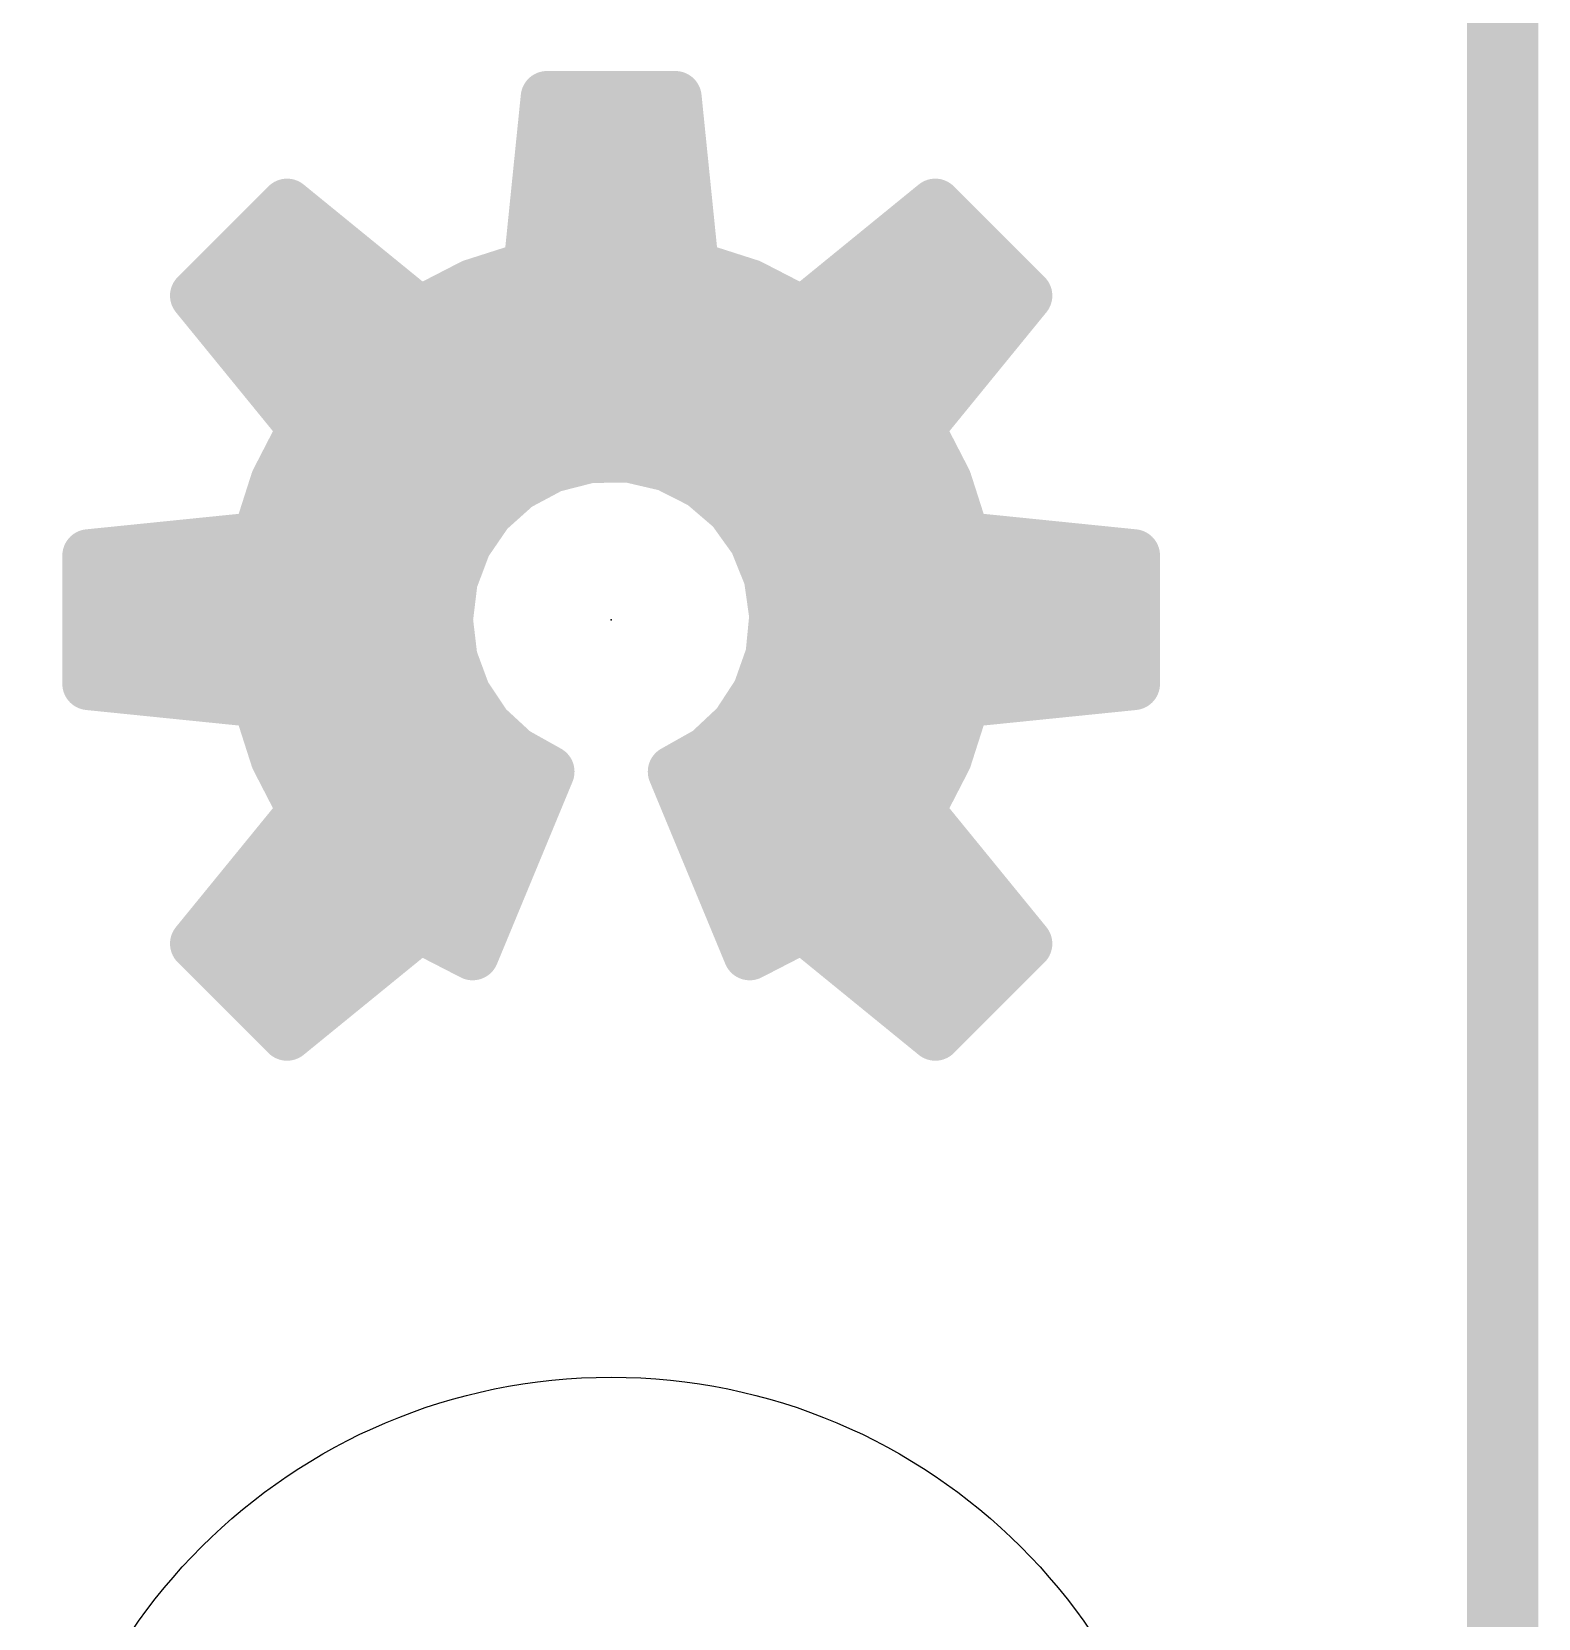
# Model space of a CAD drawing. Extents: x -66 to 17.9, y -10.2 to 50.9.
# Drawn here: x 13.589 to 17.882, y 23.824 to 28.346 of the extents above; entities that cross this region are included whole.
import ezdxf

# ---------------------------------------------------------------- set-up
doc = ezdxf.new("R2010")
doc.units = 0
for name, color, linetype in [('20', 53, 'CONTINUOUS'), ('21', 41, 'CONTINUOUS'), ('23', 53, 'CONTINUOUS')]:
    doc.layers.add(name, color=color, linetype=linetype)

msp = doc.modelspace()

# ---------------------------------------------------------------- linework, layer by layer
at = {"layer": '20', "const_width": 0.2032}
msp.add_lwpolyline([(17.78, 32.766), (17.78, 0)], dxfattribs=at)
at = {"layer": '20'}
msp.add_circle((15.24, 22.86), 1.651, dxfattribs=at)
at = {"layer": '21', "const_width": 0.15}
for points in [[(15.0572, 28.1588), (15.008, 27.6749)], [(15.4228, 28.1588), (15.0572, 28.1588)], [(15.472, 27.6749), (15.4228, 28.1588)], [(15.0461, 28.05), (15.4339, 28.05)], [(15.0309, 27.9), (15.4491, 27.9)], [(14.3165, 27.852), (14.058, 27.5935)], [(14.6935, 27.5446), (14.3165, 27.852)], [(16.1635, 27.852), (15.7865, 27.5446)], [(16.422, 27.5935), (16.1635, 27.852)], [(14.2145, 27.75), (14.4416, 27.75)], [(15.0156, 27.75), (15.4644, 27.75)], [(16.0384, 27.75), (16.2655, 27.75)], [(15.008, 27.6749), (14.8453, 27.6228)], [(15.6347, 27.6228), (15.472, 27.6749)], [(14.0645, 27.6), (14.6256, 27.6)], [(14.8453, 27.6228), (14.6935, 27.5446)], [(14.801, 27.6), (15.679, 27.6)], [(15.7865, 27.5446), (15.6347, 27.6228)], [(15.8544, 27.6), (16.4155, 27.6)], [(14.058, 27.5935), (14.3654, 27.2165)], [(16.1146, 27.2165), (16.422, 27.5935)], [(14.175, 27.45), (16.305, 27.45)], [(14.2973, 27.3), (16.1827, 27.3)], [(14.3654, 27.2165), (14.2872, 27.0647)], [(16.1928, 27.0647), (16.1146, 27.2165)], [(14.3311, 27.15), (16.1489, 27.15)], [(14.9711, 27.0539), (15.0701, 27.1068)], [(15.0701, 27.1068), (15.1788, 27.1346)], [(15.1788, 27.1346), (15.291, 27.1358)], [(15.291, 27.1358), (15.4002, 27.1104)], [(15.4002, 27.1104), (15.5003, 27.0596)], [(14.2872, 27.0647), (14.2351, 26.902)], [(15.5003, 27.0596), (15.5855, 26.9866)], [(16.2449, 26.902), (16.1928, 27.0647)], [(14.8876, 26.979), (14.9711, 27.0539)], [(14.2665, 27), (14.911, 27)], [(14.8242, 26.8864), (14.8876, 26.979)], [(15.5698, 27), (16.2135, 27)], [(15.5855, 26.9866), (15.6509, 26.8954)], [(14.2351, 26.902), (13.7512, 26.8528)], [(14.7847, 26.7814), (14.8242, 26.8864)], [(15.6509, 26.8954), (15.6927, 26.7913)], [(16.7288, 26.8528), (16.2449, 26.902)], [(13.7512, 26.8528), (13.7512, 26.4872)], [(13.7512, 26.85), (14.8105, 26.85)], [(15.6691, 26.85), (16.7288, 26.85)], [(16.7288, 26.4872), (16.7288, 26.8528)], [(15.6927, 26.7913), (15.7085, 26.6802)], [(14.7712, 26.67), (14.7847, 26.7814)], [(13.7512, 26.7), (14.7748, 26.7)], [(15.7057, 26.7), (16.7288, 26.7)], [(14.7841, 26.5606), (14.7712, 26.67)], [(15.7085, 26.6802), (15.6976, 26.5685)], [(14.8223, 26.4572), (14.7841, 26.5606)], [(15.6976, 26.5685), (15.6603, 26.4627)], [(13.7512, 26.55), (14.788, 26.55)], [(15.691, 26.55), (16.7288, 26.55)], [(13.7512, 26.4872), (14.2351, 26.438)], [(16.2449, 26.438), (16.7288, 26.4872)], [(14.2351, 26.438), (14.2872, 26.2753)], [(14.8835, 26.3655), (14.8223, 26.4572)], [(15.6603, 26.4627), (15.599, 26.3687)], [(16.1928, 26.2753), (16.2449, 26.438)], [(14.2473, 26.4), (14.8605, 26.4)], [(15.6195, 26.4), (16.2327, 26.4)], [(14.9644, 26.2907), (14.8835, 26.3655)], [(15.599, 26.3687), (15.5172, 26.292)], [(15.0606, 26.2369), (14.9644, 26.2907)], [(15.5172, 26.292), (15.4194, 26.2369)], [(14.2872, 26.2753), (14.3654, 26.1235)], [(14.3002, 26.25), (15.0372, 26.25)], [(15.4427, 26.25), (16.1798, 26.25)], [(16.1146, 26.1235), (16.1928, 26.2753)], [(14.8453, 25.7172), (15.0606, 26.2369)], [(15.4194, 26.2369), (15.6347, 25.7172)], [(14.3654, 26.1235), (14.058, 25.7465)], [(16.422, 25.7465), (16.1146, 26.1235)], [(14.3462, 26.1), (15.0039, 26.1)], [(15.4761, 26.1), (16.1338, 26.1)], [(14.2239, 25.95), (14.9417, 25.95)], [(15.5383, 25.95), (16.2561, 25.95)], [(14.1016, 25.8), (14.8796, 25.8)], [(14.3165, 25.488), (14.6935, 25.7954)], [(14.6935, 25.7954), (14.8453, 25.7172)], [(15.6004, 25.8), (16.3784, 25.8)], [(15.6347, 25.7172), (15.7865, 25.7954)], [(15.7865, 25.7954), (16.1635, 25.488)], [(14.058, 25.7465), (14.3165, 25.488)], [(16.1635, 25.488), (16.422, 25.7465)], [(14.1545, 25.65), (14.5152, 25.65)], [(15.9648, 25.65), (16.3255, 25.65)], [(14.3045, 25.5), (14.3312, 25.5)], [(16.1488, 25.5), (16.1755, 25.5)]]:
    msp.add_lwpolyline(points, dxfattribs=at)
at = {"layer": '21', "const_width": 0.075}
for points in [[(15.0572, 28.1963, 1), (15.0572, 28.1213)], [(15.0945, 28.155, 1), (15.0199, 28.1626)], [(15.4601, 28.1626, 1), (15.3855, 28.155)], [(15.4228, 28.1213, 1), (15.4228, 28.1963)], [(15.0461, 28.0875, 1), (15.0461, 28.0125)], [(15.4339, 28.0125, 1), (15.4339, 28.0875)], [(15.0309, 27.9375, 1), (15.0309, 27.8625)], [(15.4491, 27.8625, 1), (15.4491, 27.9375)], [(14.3402, 27.8811, 1), (14.2928, 27.8229)], [(14.343, 27.8255, 1), (14.29, 27.8785)], [(16.19, 27.8785, 1), (16.137, 27.8255)], [(16.1872, 27.8229, 1), (16.1398, 27.8811)], [(14.2145, 27.7875, 1), (14.2145, 27.7125)], [(14.4416, 27.7125, 1), (14.4416, 27.7875)], [(15.0156, 27.7875, 1), (15.0156, 27.7125)], [(15.4644, 27.7125, 1), (15.4644, 27.7875)], [(16.0384, 27.7875, 1), (16.0384, 27.7125)], [(16.2655, 27.7125, 1), (16.2655, 27.7875)], [(15.0194, 27.6392, 1), (14.9966, 27.7106)], [(15.4834, 27.7106, 1), (15.4606, 27.6392)], [(14.0645, 27.6375, 1), (14.0645, 27.5625)], [(14.6256, 27.5625, 1), (14.6256, 27.6375)], [(14.801, 27.6375, 1), (14.801, 27.5625)], [(14.8339, 27.6585, 1), (14.8568, 27.5871)], [(14.8625, 27.5895, 1), (14.8282, 27.6562)], [(14.9707, 27.6787, 1), (15.0453, 27.6711)], [(15.4347, 27.6711, 1), (15.5093, 27.6787)], [(15.6518, 27.6562, 1), (15.6175, 27.5895)], [(15.6232, 27.5871, 1), (15.6461, 27.6585)], [(15.679, 27.5625, 1), (15.679, 27.6375)], [(15.8544, 27.6375, 1), (15.8544, 27.5625)], [(16.4155, 27.5625, 1), (16.4155, 27.6375)], [(14.0871, 27.6172, 1), (14.0289, 27.5698)], [(14.0315, 27.62, 1), (14.0845, 27.567)], [(16.4511, 27.5698, 1), (16.3929, 27.6172)], [(16.3955, 27.567, 1), (16.4485, 27.62)], [(14.6763, 27.5779, 1), (14.7107, 27.5113)], [(14.6698, 27.5155, 1), (14.7172, 27.5737)], [(15.7628, 27.5737, 1), (15.8102, 27.5155)], [(15.7693, 27.5113, 1), (15.8037, 27.5779)], [(14.175, 27.4875, 1), (14.175, 27.4125)], [(16.305, 27.4125, 1), (16.305, 27.4875)], [(14.2973, 27.3375, 1), (14.2973, 27.2625)], [(16.1827, 27.2625, 1), (16.1827, 27.3375)], [(14.3987, 27.1993, 1), (14.3321, 27.2337)], [(14.3363, 27.1928, 1), (14.3945, 27.2402)], [(16.1479, 27.2337, 1), (16.0813, 27.1993)], [(16.0855, 27.2402, 1), (16.1437, 27.1928)], [(14.3311, 27.1875, 1), (14.3311, 27.1125)], [(16.1489, 27.1125, 1), (16.1489, 27.1875)], [(15.0608, 27.1431, 1), (15.0794, 27.0704)], [(15.0878, 27.0737, 1), (15.0524, 27.1398)], [(15.1784, 27.1721, 1), (15.1792, 27.0971)], [(15.1881, 27.0983, 1), (15.1695, 27.1709)], [(15.2995, 27.1724, 1), (15.2825, 27.0993)], [(15.2914, 27.0983, 1), (15.2906, 27.1733)], [(15.4172, 27.1438, 1), (15.3833, 27.0769)], [(15.3917, 27.0738, 1), (15.4088, 27.1469)], [(14.3229, 27.0532, 1), (14.2515, 27.0761)], [(15.5247, 27.0881, 1), (15.4759, 27.0312)], [(16.2285, 27.0761, 1), (16.1571, 27.0532)], [(14.2538, 27.0818, 1), (14.3205, 27.0475)], [(14.9534, 27.087, 1), (14.9888, 27.0208)], [(14.9961, 27.026, 1), (14.9461, 27.0818)], [(15.4834, 27.0262, 1), (15.5173, 27.0931)], [(16.1595, 27.0475, 1), (16.2262, 27.0818)], [(14.2665, 27.0375, 1), (14.2665, 26.9625)], [(14.8625, 27.0069, 1), (14.9126, 26.9511)], [(14.9185, 26.9578, 1), (14.8566, 27.0002)], [(14.911, 26.9625, 1), (14.911, 27.0375)], [(15.5698, 27.0375, 1), (15.5698, 26.9625)], [(15.616, 27.0084, 1), (15.555, 26.9647)], [(15.5611, 26.9581, 1), (15.6099, 27.015)], [(16.2135, 26.9625, 1), (16.2135, 27.0375)], [(14.1994, 26.9134, 1), (14.2708, 26.8906)], [(14.2389, 26.8647, 1), (14.2313, 26.9393)], [(14.8593, 26.8732, 1), (14.7891, 26.8996)], [(15.6856, 26.9094, 1), (15.6161, 26.8814)], [(15.6204, 26.8735, 1), (15.6813, 26.9172)], [(16.2487, 26.9393, 1), (16.2411, 26.8647)], [(16.2092, 26.8906, 1), (16.2806, 26.9134)], [(13.7887, 26.8528, 1), (13.7137, 26.8528)], [(13.7474, 26.8901, 1), (13.755, 26.8155)], [(13.7512, 26.8875, 1), (13.7512, 26.8125)], [(14.7932, 26.9076, 1), (14.8551, 26.8652)], [(14.8105, 26.8125, 1), (14.8105, 26.8875)], [(15.6691, 26.8875, 1), (15.6691, 26.8125)], [(16.7663, 26.8528, 1), (16.6913, 26.8528)], [(16.725, 26.8155, 1), (16.7326, 26.8901)], [(16.7288, 26.8125, 1), (16.7288, 26.8875)], [(15.7298, 26.7966, 1), (15.6555, 26.786)], [(14.7496, 26.7946, 1), (14.8197, 26.7682)], [(14.8219, 26.7769, 1), (14.7474, 26.7859)], [(15.6579, 26.7773, 1), (15.7275, 26.8052)], [(13.7512, 26.7375, 1), (13.7512, 26.6625)], [(14.7748, 26.6625, 1), (14.7748, 26.7375)], [(15.7057, 26.7375, 1), (15.7057, 26.6625)], [(16.7288, 26.6625, 1), (16.7288, 26.7375)], [(14.8084, 26.6744, 1), (14.734, 26.6656)], [(15.7459, 26.6765, 1), (15.6712, 26.6838)], [(14.734, 26.6745, 1), (14.8084, 26.6655)], [(15.6714, 26.6749, 1), (15.7457, 26.6855)], [(14.8193, 26.5735, 1), (14.749, 26.5476)], [(15.7329, 26.5561, 1), (15.6622, 26.581)], [(13.7512, 26.5875, 1), (13.7512, 26.5125)], [(14.7469, 26.5562, 1), (14.8214, 26.565)], [(14.788, 26.5125, 1), (14.788, 26.5875)], [(15.691, 26.5875, 1), (15.691, 26.5125)], [(15.6602, 26.5722, 1), (15.7349, 26.5648)], [(16.7288, 26.5125, 1), (16.7288, 26.5875)], [(13.755, 26.5245, 1), (13.7474, 26.4499)], [(16.7326, 26.4499, 1), (16.725, 26.5245)], [(13.7137, 26.4872, 1), (13.7887, 26.4872)], [(14.2708, 26.4494, 1), (14.1994, 26.4266)], [(14.2313, 26.4007, 1), (14.2389, 26.4753)], [(14.8535, 26.478, 1), (14.7911, 26.4363)], [(14.7871, 26.4442, 1), (14.8575, 26.4701)], [(15.625, 26.4751, 1), (15.6957, 26.4502)], [(15.6918, 26.4422, 1), (15.6289, 26.4831)], [(16.2411, 26.4753, 1), (16.2487, 26.4007)], [(16.2806, 26.4266, 1), (16.2092, 26.4494)], [(16.6913, 26.4872, 1), (16.7663, 26.4872)], [(14.2473, 26.4375, 1), (14.2473, 26.3625)], [(14.8605, 26.3625, 1), (14.8605, 26.4375)], [(15.6195, 26.4375, 1), (15.6195, 26.3625)], [(16.2327, 26.3625, 1), (16.2327, 26.4375)], [(14.909, 26.3931, 1), (14.8581, 26.338)], [(14.8523, 26.3447, 1), (14.9147, 26.3864)], [(15.5676, 26.3892, 1), (15.6305, 26.3482)], [(15.6247, 26.3413, 1), (15.5734, 26.396)], [(14.9828, 26.3235, 1), (14.9461, 26.258)], [(15.5356, 26.2593, 1), (15.4988, 26.3246)], [(14.3205, 26.2925, 1), (14.2538, 26.2582)], [(14.2515, 26.2639, 1), (14.3229, 26.2868)], [(14.3002, 26.2875, 1), (14.3002, 26.2125)], [(14.939, 26.2632, 1), (14.9899, 26.3183)], [(15.0372, 26.2125, 1), (15.0372, 26.2875)], [(15.4427, 26.2875, 1), (15.4427, 26.2125)], [(15.4915, 26.3193, 1), (15.5428, 26.2646)], [(16.1571, 26.2868, 1), (16.2285, 26.2639)], [(16.2262, 26.2582, 1), (16.1595, 26.2925)], [(16.1798, 26.2125, 1), (16.1798, 26.2875)], [(15.0952, 26.2225, 1), (15.026, 26.2513)], [(15.0423, 26.2042, 1), (15.0789, 26.2696)], [(15.454, 26.2513, 1), (15.3848, 26.2225)], [(15.401, 26.2696, 1), (15.4378, 26.2042)], [(14.3945, 26.0998, 1), (14.3363, 26.1472)], [(16.1437, 26.1472, 1), (16.0855, 26.0998)], [(14.3462, 26.1375, 1), (14.3462, 26.0625)], [(14.3321, 26.1063, 1), (14.3987, 26.1407)], [(15.0039, 26.0625, 1), (15.0039, 26.1375)], [(15.4761, 26.1375, 1), (15.4761, 26.0625)], [(16.0813, 26.1407, 1), (16.1479, 26.1063)], [(16.1338, 26.0625, 1), (16.1338, 26.1375)], [(14.2239, 25.9875, 1), (14.2239, 25.9125)], [(14.9417, 25.9125, 1), (14.9417, 25.9875)], [(15.5383, 25.9875, 1), (15.5383, 25.9125)], [(16.2561, 25.9125, 1), (16.2561, 25.9875)], [(14.1016, 25.8375, 1), (14.1016, 25.7625)], [(14.7107, 25.8287, 1), (14.6763, 25.7621)], [(14.7172, 25.7663, 1), (14.6698, 25.8245)], [(14.8796, 25.7625, 1), (14.8796, 25.8375)], [(15.6004, 25.8375, 1), (15.6004, 25.7625)], [(15.8102, 25.8245, 1), (15.7628, 25.7663)], [(15.8037, 25.7621, 1), (15.7693, 25.8287)], [(16.3784, 25.7625, 1), (16.3784, 25.8375)], [(14.0845, 25.773, 1), (14.0315, 25.72)], [(16.4485, 25.72, 1), (16.3955, 25.773)], [(14.0289, 25.7702, 1), (14.0871, 25.7228)], [(14.8281, 25.6839, 1), (14.8625, 25.7505)], [(15.6175, 25.7505, 1), (15.6519, 25.6839)], [(16.3929, 25.7228, 1), (16.4511, 25.7702)], [(14.8107, 25.7316, 1), (14.8799, 25.7028)], [(15.6001, 25.7028, 1), (15.6693, 25.7316)], [(14.1545, 25.6875, 1), (14.1545, 25.6125)], [(14.5152, 25.6125, 1), (14.5152, 25.6875)], [(15.9648, 25.6875, 1), (15.9648, 25.6125)], [(16.3255, 25.6125, 1), (16.3255, 25.6875)], [(14.3045, 25.5375, 1), (14.3045, 25.4625)], [(14.2928, 25.5171, 1), (14.3402, 25.4589)], [(14.29, 25.4615, 1), (14.343, 25.5145)], [(14.3312, 25.4625, 1), (14.3312, 25.5375)], [(16.1488, 25.5375, 1), (16.1488, 25.4625)], [(16.137, 25.5145, 1), (16.19, 25.4615)], [(16.1398, 25.4589, 1), (16.1872, 25.5171)], [(16.1755, 25.4625, 1), (16.1755, 25.5375)]]:
    msp.add_lwpolyline(points, format="xyb", dxfattribs=at)
at = {"layer": '23'}
msp.add_point((15.24, 26.67), dxfattribs=at)

doc.saveas('drawing.dxf')
